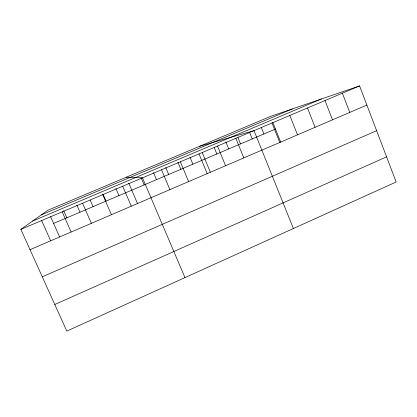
<?xml version="1.0" encoding="UTF-8"?>
<svg xmlns="http://www.w3.org/2000/svg" width="417" height="417" viewBox="0 0 417 417"><rect width="100%" height="100%" fill="white"/><g stroke="black" fill="none" stroke-linecap="round" stroke-linejoin="round"><path stroke-width="0.63" d="M20.85 229.36L47.757 210.319L270.445 116.421L359.579 85.907L396.15 182.005L66.803 331.093L20.85 229.36L359.579 85.907M54.789 304.493L386.58 156.849M42.284 276.81L376.624 130.693M30.024 249.674L366.877 105.074M53.595 223.434L275.475 129.046M41.288 214.896L292.353 108.92M32.526 221.099L321.543 98.928M199.628 146.278L254.005 130.62L293.396 228.521M126.231 177.225L142.494 177.845L184.966 277.602M41.627 220.562L50.681 240.807M50.546 216.59L59.6 236.913M62.196 211.852L71.13 232.029M63.676 210.663L66.835 217.804M76.858 205.086L79.986 212.206M82.566 203.225L91.386 223.335M90.213 200.129L93.059 206.644M102.968 194.03L106.048 201.119M102.738 194.682L111.438 214.724M115.9 188.552L118.954 195.63M122.713 186.222L131.298 206.201M128.754 183.11L137.485 203.48M141.155 177.861L144.157 184.908M153.477 172.648L156.453 179.68M161.515 169.792L169.881 189.636M165.726 167.462L168.677 174.478M180.352 161.812L188.62 181.593M177.897 162.307L180.827 169.307M190.001 157.183L192.904 164.173M199.024 153.904L207.181 173.623M202.271 152.669L210.345 172.205M217.518 146.07L225.576 165.731M214.229 147.608L216.845 153.988M225.878 141.994L228.714 148.937M237.93 137.568L240.505 143.922M235.845 138.308L243.804 157.907M249.554 132.293L252.233 138.934M261.23 127.347L263.888 133.977M272.838 122.431L280.777 142.348M271.999 122.999L279.76 142.468M289.831 115.446L297.498 134.858M307.506 107.961L315.075 127.31M325.02 100.544L332.495 119.83M342.378 93.194L349.759 112.423"/></g></svg>
